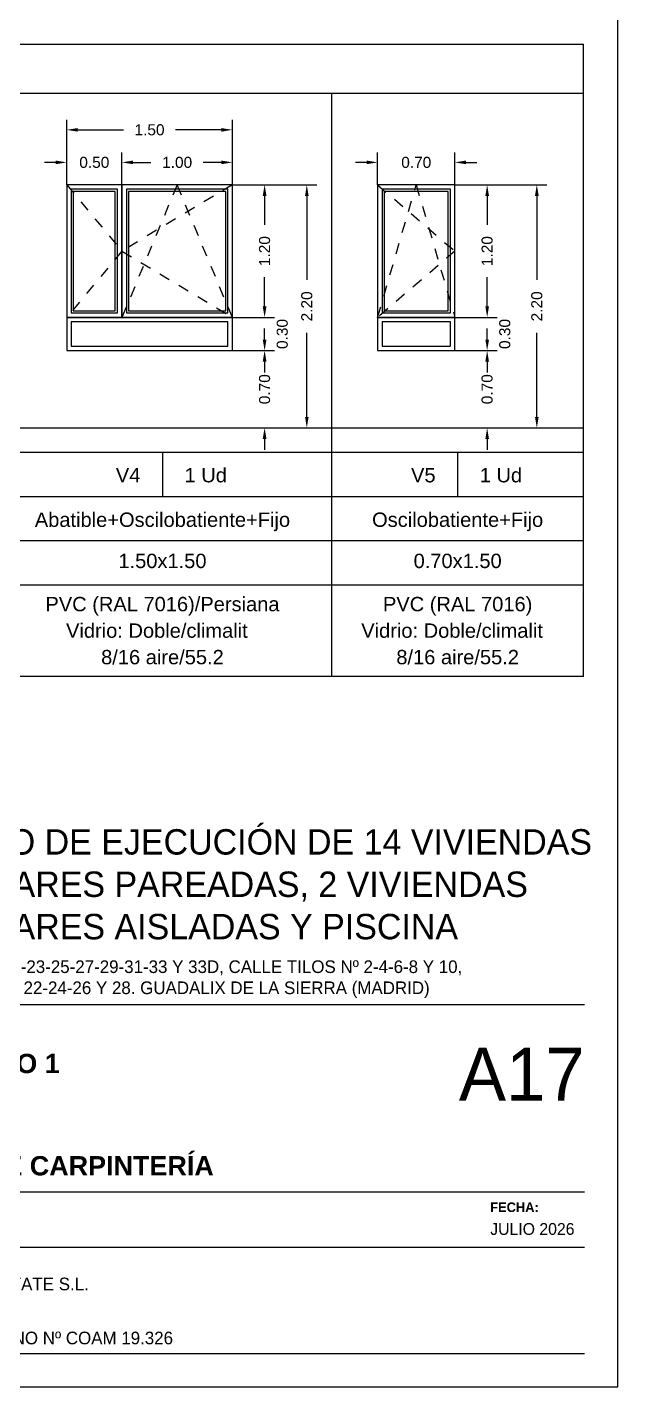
# Model space of a CAD drawing. Header units: millimetres. Extents: x 441156 to 441653, y 4514887 to 4515266.
# Drawn here: x 441526.86 to 441532.21, y 4515046.18 to 4515058.49 of the extents above; entities that cross this region are included whole.
import ezdxf
from ezdxf.enums import TextEntityAlignment as Align

# ---------------------------------------------------------------- set-up
doc = ezdxf.new("R2010")
doc.units = ezdxf.units.MM
doc.linetypes.add('CONTINUA', pattern=[0])
doc.linetypes.add('RAYITAS', pattern=[0.375, 0.25, -0.125])
for name, color, linetype in [('01_alzado', 5, 'CONTINUA'), ('01_cotas', 254, 'Continuous'), ('01_pilares primera', 6, 'Continuous'), ('01_texto cartela', 5, 'Continuous'), ('01_ventanas', 2, 'Continuous'), ('CARTELA', 4, 'Continuous'), ('COTAS', 251, 'Continuous'), ('DIVISION', 5, 'Continuous')]:
    doc.layers.add(name, color=color, linetype=linetype)
doc.layers.add('01_cartela', color=6, linetype='Continuous', plot=False)
doc.styles.add('Century Gothic', font='', dxfattribs={"height": 2})
doc.styles.add('Century Gothic_3', font='', dxfattribs={"height": 4.5})
doc.styles.add('Century Gothic_6', font='', dxfattribs={"height": 11})
doc.styles.add('Estilo1', font='swissel.ttf')
doc.styles.add('NIEVES2', font='sanss___.ttf')
doc.styles.add('NIEVES3', font='swisseb.ttf')
doc.styles.add('ROMANS', font='romans')
doc.styles.get('Century Gothic').set_extended_font_data('Century Gothic')
doc.styles.get('Century Gothic_3').set_extended_font_data('Century Gothic')
doc.styles.get('Century Gothic_6').set_extended_font_data('Century Gothic')
doc.dimstyles.new('DECIMAL-50', dxfattribs={"dimtxt": 0.08, "dimasz": 0.15, "dimexe": 0.09, "dimexo": 0, "dimgap": 0.09, "dimtad": 0, "dimzin": 0, "dimdsep": 46, "dimtxsty": 'ROMANS', "dimcen": 0.09, "dimclrt": 6, "dimadec": 0, "dimazin": 0, "dimtfac": 1.38, "dimtix": 1, "dimtofl": 0, "dimtmove": 2, "dimatfit": 3, "dimldrblk": 'OBLIQUE', "dimfxl": 1, "dimtolj": 1, "dimtzin": 0, "dimarcsym": 0})

# ---------------------------------------------------------------- blocks, each defined once
blk = doc.blocks.new('*D529')
at = {"layer": '01_cotas', "color": 0, "linetype": 'CONTINUA', "lineweight": -2, "transparency": 16777216}
for p, q in [((441528.721, 4515057.065), (441529.103, 4515057.065)), ((441528.721, 4515055.865), (441529.103, 4515055.865))]:
    blk.add_line(p, q, dxfattribs=at)
at = {"layer": '01_cotas', "color": 0, "lineweight": -2, "transparency": 16777216}
for p, q in [((441529.013, 4515056.965), (441529.013, 4515056.702)), ((441529.013, 4515055.965), (441529.013, 4515056.229))]:
    blk.add_line(p, q, dxfattribs=at)
at = {"layer": '01_cotas', "color": 0, "transparency": 16777216}
for points in [[(441528.996, 4515056.965), (441529.03, 4515056.965), (441529.013, 4515057.065)], [(441528.996, 4515055.965), (441529.03, 4515055.965), (441529.013, 4515055.865)]]:
    blk.add_solid(points, dxfattribs=at)
at = {"layer": '01_cotas', "color": 7, "transparency": 16777216, "insert": (441529.013, 4515056.465), "char_height": 0.1, "attachment_point": 5, "rotation": 90, "style": 'Estilo1'}
blk.add_mtext('\\A1;1.20', dxfattribs=at)
blk = doc.blocks.new('*D530')
at = {"layer": '01_cotas', "color": 0, "lineweight": -2, "transparency": 16777216}
for p, q in [((441529.013, 4515055.965), (441529.013, 4515056.065)), ((441529.013, 4515055.465), (441529.013, 4515055.365))]:
    blk.add_line(p, q, dxfattribs=at)
at = {"layer": '01_cotas', "color": 0, "linetype": 'CONTINUA', "lineweight": -2, "transparency": 16777216}
for p, q in [((441528.721, 4515055.865), (441529.103, 4515055.865)), ((441528.721, 4515055.565), (441529.103, 4515055.565))]:
    blk.add_line(p, q, dxfattribs=at)
at = {"layer": '01_cotas', "color": 0, "transparency": 16777216}
for points in [[(441528.996, 4515055.965), (441529.03, 4515055.965), (441529.013, 4515055.865)], [(441528.996, 4515055.465), (441529.03, 4515055.465), (441529.013, 4515055.565)]]:
    blk.add_solid(points, dxfattribs=at)
at = {"layer": '01_cotas', "color": 7, "transparency": 16777216, "insert": (441529.173, 4515055.715), "char_height": 0.1, "attachment_point": 5, "rotation": 90, "style": 'Estilo1'}
blk.add_mtext('\\A1;0.30', dxfattribs=at)
blk = doc.blocks.new('*D531')
at = {"layer": '01_cotas', "color": 0, "lineweight": -2, "transparency": 16777216}
for p, q in [((441529.013, 4515055.665), (441529.013, 4515055.765)), ((441529.013, 4515054.765), (441529.013, 4515054.665))]:
    blk.add_line(p, q, dxfattribs=at)
at = {"layer": '01_cotas', "color": 0, "linetype": 'CONTINUA', "lineweight": -2, "transparency": 16777216}
for p, q in [((441528.721, 4515055.565), (441529.103, 4515055.565)), ((441528.721, 4515054.865), (441529.103, 4515054.865))]:
    blk.add_line(p, q, dxfattribs=at)
at = {"layer": '01_cotas', "color": 0, "transparency": 16777216}
for points in [[(441528.996, 4515055.665), (441529.03, 4515055.665), (441529.013, 4515055.565)], [(441528.996, 4515054.765), (441529.03, 4515054.765), (441529.013, 4515054.865)]]:
    blk.add_solid(points, dxfattribs=at)
at = {"layer": '01_cotas', "color": 7, "transparency": 16777216, "insert": (441529.013, 4515055.215), "char_height": 0.1, "attachment_point": 5, "rotation": 90, "style": 'Estilo1'}
blk.add_mtext('\\A1;0.70', dxfattribs=at)
blk = doc.blocks.new('*D532')
at = {"layer": '01_cotas', "color": 0, "linetype": 'CONTINUA', "lineweight": -2, "transparency": 16777216}
for p, q in [((441529.013, 4515057.065), (441529.485, 4515057.065)), ((441529.013, 4515054.865), (441529.485, 4515054.865))]:
    blk.add_line(p, q, dxfattribs=at)
at = {"layer": '01_cotas', "color": 0, "lineweight": -2, "transparency": 16777216}
for p, q in [((441529.395, 4515056.965), (441529.395, 4515056.206)), ((441529.395, 4515054.965), (441529.395, 4515055.725))]:
    blk.add_line(p, q, dxfattribs=at)
at = {"layer": '01_cotas', "color": 0, "transparency": 16777216}
for points in [[(441529.379, 4515056.965), (441529.412, 4515056.965), (441529.395, 4515057.065)], [(441529.379, 4515054.965), (441529.412, 4515054.965), (441529.395, 4515054.865)]]:
    blk.add_solid(points, dxfattribs=at)
at = {"layer": '01_cotas', "color": 7, "transparency": 16777216, "insert": (441529.395, 4515055.965), "char_height": 0.1, "attachment_point": 5, "rotation": 90, "style": 'Estilo1'}
blk.add_mtext('\\A1;2.20', dxfattribs=at)
blk = doc.blocks.new('*D536')
at = {"layer": '01_cotas', "color": 0, "linetype": 'CONTINUA', "lineweight": -2, "transparency": 16777216}
for p, q in [((441527.221, 4515057.065), (441527.221, 4515057.358)), ((441527.721, 4515057.065), (441527.721, 4515057.358))]:
    blk.add_line(p, q, dxfattribs=at)
at = {"layer": '01_cotas', "color": 0, "lineweight": -2, "transparency": 16777216}
for p, q in [((441527.121, 4515057.268), (441527.021, 4515057.268)), ((441527.821, 4515057.268), (441527.921, 4515057.268))]:
    blk.add_line(p, q, dxfattribs=at)
at = {"layer": '01_cotas', "color": 0, "transparency": 16777216}
for points in [[(441527.121, 4515057.285), (441527.121, 4515057.252), (441527.221, 4515057.268)], [(441527.821, 4515057.285), (441527.821, 4515057.252), (441527.721, 4515057.268)]]:
    blk.add_solid(points, dxfattribs=at)
at = {"layer": '01_cotas', "color": 7, "transparency": 16777216, "insert": (441527.471, 4515057.268), "char_height": 0.1, "attachment_point": 5, "style": 'Estilo1'}
blk.add_mtext('\\A1;0.50', dxfattribs=at)
blk = doc.blocks.new('*D537')
at = {"layer": '01_cotas', "color": 0, "linetype": 'CONTINUA', "lineweight": -2, "transparency": 16777216}
for p, q in [((441527.221, 4515057.065), (441527.221, 4515057.653)), ((441528.721, 4515057.065), (441528.721, 4515057.653))]:
    blk.add_line(p, q, dxfattribs=at)
at = {"layer": '01_cotas', "color": 0, "lineweight": -2, "transparency": 16777216}
for p, q in [((441527.321, 4515057.563), (441527.734, 4515057.563)), ((441528.621, 4515057.563), (441528.207, 4515057.563))]:
    blk.add_line(p, q, dxfattribs=at)
at = {"layer": '01_cotas', "color": 0, "transparency": 16777216}
for points in [[(441527.321, 4515057.579), (441527.321, 4515057.546), (441527.221, 4515057.563)], [(441528.621, 4515057.579), (441528.621, 4515057.546), (441528.721, 4515057.563)]]:
    blk.add_solid(points, dxfattribs=at)
at = {"layer": '01_cotas', "color": 7, "transparency": 16777216, "insert": (441527.971, 4515057.563), "char_height": 0.1, "attachment_point": 5, "style": 'Estilo1'}
blk.add_mtext('\\A1;1.50', dxfattribs=at)
blk = doc.blocks.new('*D538')
at = {"layer": '01_cotas', "color": 0, "linetype": 'CONTINUA', "lineweight": -2, "transparency": 16777216}
for p, q in [((441527.721, 4515057.065), (441527.721, 4515057.358)), ((441528.721, 4515057.065), (441528.721, 4515057.358))]:
    blk.add_line(p, q, dxfattribs=at)
at = {"layer": '01_cotas', "color": 0, "lineweight": -2, "transparency": 16777216}
for p, q in [((441527.821, 4515057.268), (441527.984, 4515057.268)), ((441528.621, 4515057.268), (441528.457, 4515057.268))]:
    blk.add_line(p, q, dxfattribs=at)
at = {"layer": '01_cotas', "color": 0, "transparency": 16777216}
for points in [[(441527.821, 4515057.285), (441527.821, 4515057.252), (441527.721, 4515057.268)], [(441528.621, 4515057.285), (441528.621, 4515057.252), (441528.721, 4515057.268)]]:
    blk.add_solid(points, dxfattribs=at)
at = {"layer": '01_cotas', "color": 7, "transparency": 16777216, "insert": (441528.221, 4515057.268), "char_height": 0.1, "attachment_point": 5, "style": 'Estilo1'}
blk.add_mtext('\\A1;1.00', dxfattribs=at)
blk = doc.blocks.new('*D542')
at = {"layer": '01_cotas', "color": 0, "linetype": 'CONTINUA', "lineweight": -2, "transparency": 16777216}
for p, q in [((441530.736, 4515057.065), (441531.118, 4515057.065)), ((441530.736, 4515055.865), (441531.118, 4515055.865))]:
    blk.add_line(p, q, dxfattribs=at)
at = {"layer": '01_cotas', "color": 0, "lineweight": -2, "transparency": 16777216}
for p, q in [((441531.028, 4515056.965), (441531.028, 4515056.702)), ((441531.028, 4515055.965), (441531.028, 4515056.229))]:
    blk.add_line(p, q, dxfattribs=at)
at = {"layer": '01_cotas', "color": 0, "transparency": 16777216}
for points in [[(441531.012, 4515056.965), (441531.045, 4515056.965), (441531.028, 4515057.065)], [(441531.012, 4515055.965), (441531.045, 4515055.965), (441531.028, 4515055.865)]]:
    blk.add_solid(points, dxfattribs=at)
at = {"layer": '01_cotas', "color": 7, "transparency": 16777216, "insert": (441531.028, 4515056.465), "char_height": 0.1, "attachment_point": 5, "rotation": 90, "style": 'Estilo1'}
blk.add_mtext('\\A1;1.20', dxfattribs=at)
blk = doc.blocks.new('*D543')
at = {"layer": '01_cotas', "color": 0, "lineweight": -2, "transparency": 16777216}
for p, q in [((441531.028, 4515055.965), (441531.028, 4515056.065)), ((441531.028, 4515055.465), (441531.028, 4515055.365))]:
    blk.add_line(p, q, dxfattribs=at)
at = {"layer": '01_cotas', "color": 0, "linetype": 'CONTINUA', "lineweight": -2, "transparency": 16777216}
for p, q in [((441530.736, 4515055.865), (441531.118, 4515055.865)), ((441530.736, 4515055.565), (441531.118, 4515055.565))]:
    blk.add_line(p, q, dxfattribs=at)
at = {"layer": '01_cotas', "color": 0, "transparency": 16777216}
for points in [[(441531.012, 4515055.965), (441531.045, 4515055.965), (441531.028, 4515055.865)], [(441531.012, 4515055.465), (441531.045, 4515055.465), (441531.028, 4515055.565)]]:
    blk.add_solid(points, dxfattribs=at)
at = {"layer": '01_cotas', "color": 7, "transparency": 16777216, "insert": (441531.188, 4515055.715), "char_height": 0.1, "attachment_point": 5, "rotation": 90, "style": 'Estilo1'}
blk.add_mtext('\\A1;0.30', dxfattribs=at)
blk = doc.blocks.new('*D544')
at = {"layer": '01_cotas', "color": 0, "lineweight": -2, "transparency": 16777216}
for p, q in [((441531.028, 4515055.665), (441531.028, 4515055.765)), ((441531.028, 4515054.765), (441531.028, 4515054.665))]:
    blk.add_line(p, q, dxfattribs=at)
at = {"layer": '01_cotas', "color": 0, "linetype": 'CONTINUA', "lineweight": -2, "transparency": 16777216}
for p, q in [((441530.736, 4515055.565), (441531.118, 4515055.565)), ((441530.736, 4515054.865), (441531.118, 4515054.865))]:
    blk.add_line(p, q, dxfattribs=at)
at = {"layer": '01_cotas', "color": 0, "transparency": 16777216}
for points in [[(441531.012, 4515055.665), (441531.045, 4515055.665), (441531.028, 4515055.565)], [(441531.012, 4515054.765), (441531.045, 4515054.765), (441531.028, 4515054.865)]]:
    blk.add_solid(points, dxfattribs=at)
at = {"layer": '01_cotas', "color": 7, "transparency": 16777216, "insert": (441531.028, 4515055.215), "char_height": 0.1, "attachment_point": 5, "rotation": 90, "style": 'Estilo1'}
blk.add_mtext('\\A1;0.70', dxfattribs=at)
blk = doc.blocks.new('*D545')
at = {"layer": '01_cotas', "color": 0, "linetype": 'CONTINUA', "lineweight": -2, "transparency": 16777216}
for p, q in [((441530.036, 4515057.065), (441530.036, 4515057.358)), ((441530.736, 4515057.065), (441530.736, 4515057.358))]:
    blk.add_line(p, q, dxfattribs=at)
at = {"layer": '01_cotas', "color": 0, "lineweight": -2, "transparency": 16777216}
for p, q in [((441529.936, 4515057.268), (441529.836, 4515057.268)), ((441530.836, 4515057.268), (441530.936, 4515057.268))]:
    blk.add_line(p, q, dxfattribs=at)
at = {"layer": '01_cotas', "color": 0, "transparency": 16777216}
for points in [[(441529.936, 4515057.285), (441529.936, 4515057.252), (441530.036, 4515057.268)], [(441530.836, 4515057.285), (441530.836, 4515057.252), (441530.736, 4515057.268)]]:
    blk.add_solid(points, dxfattribs=at)
at = {"layer": '01_cotas', "color": 7, "transparency": 16777216, "insert": (441530.386, 4515057.268), "char_height": 0.1, "attachment_point": 5, "style": 'Estilo1'}
blk.add_mtext('\\A1;0.70', dxfattribs=at)
blk = doc.blocks.new('*D546')
at = {"layer": '01_cotas', "color": 0, "linetype": 'CONTINUA', "lineweight": -2, "transparency": 16777216}
for p, q in [((441530.855, 4515057.065), (441531.568, 4515057.065)), ((441530.765, 4515054.865), (441531.568, 4515054.865))]:
    blk.add_line(p, q, dxfattribs=at)
at = {"layer": '01_cotas', "color": 0, "lineweight": -2, "transparency": 16777216}
for p, q in [((441531.478, 4515056.965), (441531.478, 4515056.206)), ((441531.478, 4515054.965), (441531.478, 4515055.725))]:
    blk.add_line(p, q, dxfattribs=at)
at = {"layer": '01_cotas', "color": 0, "transparency": 16777216}
for points in [[(441531.461, 4515056.965), (441531.495, 4515056.965), (441531.478, 4515057.065)], [(441531.461, 4515054.965), (441531.495, 4515054.965), (441531.478, 4515054.865)]]:
    blk.add_solid(points, dxfattribs=at)
at = {"layer": '01_cotas', "color": 7, "transparency": 16777216, "insert": (441531.478, 4515055.965), "char_height": 0.1, "attachment_point": 5, "rotation": 90, "style": 'Estilo1'}
blk.add_mtext('\\A1;2.20', dxfattribs=at)

msp = doc.modelspace()

# ---------------------------------------------------------------- linework, layer by layer
at = {"layer": '01_alzado', "color": 5}
for points in [[(441527.721, 4515057.065), (441527.221, 4515057.065), (441527.221, 4515055.865), (441527.721, 4515055.865)], [(441528.721, 4515057.065), (441527.721, 4515057.065), (441527.721, 4515055.865), (441528.721, 4515055.865)], [(441530.736, 4515057.065), (441530.036, 4515057.065), (441530.036, 4515055.865), (441530.736, 4515055.865)], [(441528.721, 4515055.865), (441527.221, 4515055.865), (441527.221, 4515055.565), (441528.721, 4515055.565)], [(441530.736, 4515055.865), (441530.036, 4515055.865), (441530.036, 4515055.565), (441530.736, 4515055.565)]]:
    msp.add_lwpolyline(points, close=True, dxfattribs=at)
at = {"layer": '01_cartela', "color": 1}
msp.add_lwpolyline([(441501.573, 4515067.72), (441501.573, 4515046.185), (441532.211, 4515046.185), (441532.211, 4515067.72)], close=True, dxfattribs=at)
at = {"layer": '01_texto cartela'}
for p, q in [((441525.21, 4515049.646), (441531.911, 4515049.646)), ((441525.21, 4515047.951), (441531.911, 4515047.951)), ((441525.21, 4515047.449), (441531.911, 4515047.449)), ((441525.21, 4515046.485), (441531.911, 4515046.485))]:
    msp.add_line(p, q, dxfattribs=at)
at = {"layer": '01_ventanas', "color": 2}
for points in [[(441527.681, 4515057.025), (441527.261, 4515057.025), (441527.261, 4515055.905), (441527.681, 4515055.905)], [(441527.661, 4515057.005), (441527.281, 4515057.005), (441527.281, 4515055.925), (441527.661, 4515055.925)], [(441528.681, 4515057.025), (441527.761, 4515057.025), (441527.761, 4515055.905), (441528.681, 4515055.905)], [(441528.661, 4515057.005), (441527.781, 4515057.005), (441527.781, 4515055.925), (441528.661, 4515055.925)], [(441530.696, 4515057.025), (441530.076, 4515057.025), (441530.076, 4515055.905), (441530.696, 4515055.905)], [(441530.676, 4515057.005), (441530.096, 4515057.005), (441530.096, 4515055.925), (441530.676, 4515055.925)], [(441528.681, 4515055.825), (441527.261, 4515055.825), (441527.261, 4515055.605), (441528.681, 4515055.605)], [(441530.696, 4515055.825), (441530.076, 4515055.825), (441530.076, 4515055.605), (441530.696, 4515055.605)]]:
    msp.add_lwpolyline(points, close=True, dxfattribs=at)
at = {"layer": 'CARTELA', "color": 1}
msp.add_line((441501.891, 4515054.865), (441531.901, 4515054.865), dxfattribs=at)
at = {"layer": 'COTAS', "color": 120, "linetype": 'RAYITAS', "ltscale": 0.25}
for points in [[(441527.221, 4515057.065), (441527.721, 4515056.465), (441527.221, 4515055.865)], [(441528.721, 4515057.065), (441527.721, 4515056.465), (441528.721, 4515055.865), (441528.221, 4515057.065), (441527.721, 4515055.865)], [(441530.036, 4515057.065), (441530.736, 4515056.465), (441530.036, 4515055.865), (441530.386, 4515057.065), (441530.736, 4515055.865)]]:
    msp.add_lwpolyline(points, dxfattribs=at)
at = {"layer": 'DIVISION', "color": 5}
for p, q in [((441501.891, 4515058.337), (441531.901, 4515058.337)), ((441531.901, 4515052.614), (441531.901, 4515058.337)), ((441501.891, 4515057.896), (441531.901, 4515057.896)), ((441529.621, 4515052.614), (441529.621, 4515057.896)), ((441501.891, 4515054.645), (441531.901, 4515054.645)), ((441528.088, 4515054.645), (441528.088, 4515054.245)), ((441530.761, 4515054.645), (441530.761, 4515054.245)), ((441501.891, 4515054.245), (441531.901, 4515054.245)), ((441501.891, 4515053.845), (441531.901, 4515053.845)), ((441501.891, 4515053.445), (441531.901, 4515053.445)), ((441531.901, 4515052.614), (441501.891, 4515052.614))]:
    msp.add_line(p, q, dxfattribs=at)

# ---------------------------------------------------------------- texts
at = {"layer": '01_pilares primera', "color": 7, "style": 'NIEVES2'}
for s, p in [('V4', (441527.888, 4515054.372)), ('V5', (441530.561, 4515054.372))]:
    msp.add_text(s, height=0.13, dxfattribs=at).set_placement(p, align=Align.RIGHT)
for p in [(441528.288, 4515054.372), (441530.961, 4515054.372)]:
    msp.add_text('1 Ud', height=0.13, dxfattribs=at).set_placement(p)
at = {"layer": '01_texto cartela'}
for s, insert, char_height, width, attachment_point, style in [('\\PPROYECTO DE EJECUCIÓN DE 14 VIVIENDAS UNIFAMILIARES PAREADAS, 2 VIVIENDAS UNIFAMILIARES AISLADAS Y PISCINA', (441525.21, 4515051.616), 0.23, 6.82217, 1, 'Century Gothic_3'), ('CALLE SAUCES Nº 21-23-25-27-29-31-33 Y 33D, CALLE TILOS Nº 2-4-6-8 Y 10, \\PY CALLE ENCINAS Nº 22-24-26 Y 28. GUADALIX DE LA SIERRA (MADRID)', (441525.225, 4515050.045), 0.11455, 9.24681, 1, 'Century Gothic'), ('\\pt2.3273;MEMORIA DE CARPINTERÍA', (441525.234, 4515048.096), 0.17455, 7.00908, 7, 'NIEVES3'), ('{\\fCentury Gothic|b1|i0|c0|p34;FECHA: }', (441531.056, 4515047.854), 0.08701, 2.11715, 1, 'Century Gothic'), ('JULIO 2026', (441531.056, 4515047.667), 0.1069, 3.50438, 1, 'Century Gothic'), ('MAGNUS 5 REAL ESTATE S.L.', (441525.225, 4515047.173), 0.11455, 4.88231, 1, 'Century Gothic'), ('NIEVES LÓPEZ COLINO Nº COAM 19.326', (441525.225, 4515046.684), 0.11455, 3.65153, 1, 'Century Gothic')]:
    msp.add_mtext(s, dxfattribs=dict(at, insert=insert, char_height=char_height, width=width, attachment_point=attachment_point, style=style))
at = {"layer": '01_texto cartela', "color": 1}
for s, insert, char_height, width, attachment_point, style in [('\\pt2.3273;AISLADA TIPO 1 ', (441525.234, 4515049.022), 0.17455, 7.00908, 7, 'NIEVES3'), ('A17', (441531.911, 4515049.254), 0.4786, 1.04985, 3, 'Century Gothic_6')]:
    msp.add_mtext(s, dxfattribs=dict(at, insert=insert, char_height=char_height, width=width, attachment_point=attachment_point, style=style))
at = {"layer": 'DIVISION', "color": 5, "style": 'NIEVES2'}
for s, p in [('Abatible+Oscilobatiente+Fijo', (441528.088, 4515053.969)), ('Oscilobatiente+Fijo', (441530.761, 4515053.969)), ('1.50x1.50', (441528.088, 4515053.596)), ('0.70x1.50', (441530.761, 4515053.596)), ('PVC (RAL 7016)/Persiana', (441528.088, 4515053.205)), ('PVC (RAL 7016)', (441530.761, 4515053.205)), ('Vidrio: Doble/climalit  ', (441528.088, 4515052.965)), ('Vidrio: Doble/climalit  ', (441530.761, 4515052.965)), ('8/16 aire/55.2', (441528.088, 4515052.725)), ('8/16 aire/55.2', (441530.761, 4515052.725))]:
    msp.add_text(s, height=0.13, dxfattribs=at).set_placement(p, align=Align.CENTER)

# ---------------------------------------------------------------- dimensions: what is measured, and where the dimension line sits
at = {"layer": '01_cotas'}
for base, p1, p2, picture, middle in [((441528.721, 4515057.563), (441527.221, 4515057.065), (441528.721, 4515057.065), '*D537', (441527.971, 4515057.563)), ((441527.721, 4515057.268), (441527.221, 4515057.065), (441527.721, 4515057.065), '*D536', (441527.471, 4515057.268)), ((441528.721, 4515057.268), (441527.721, 4515057.065), (441528.721, 4515057.065), '*D538', (441528.221, 4515057.268)), ((441530.736, 4515057.268), (441530.036, 4515057.065), (441530.736, 4515057.065), '*D545', (441530.386, 4515057.268))]:
    dim = msp.add_linear_dim(base=base, p1=p1, p2=p2, dimstyle='DECIMAL-50', override={"dimtxt": 0.1, "dimasz": 0.1, "dimtxsty": 'Estilo1', "dimsah": 1, "dimclrt": 7, "dimfxl": 0.09, "dimarcsym": 2}, dxfattribs=at)
    dim.commit()
    dim.dimension.update_dxf_attribs({"geometry": picture, "text_midpoint": middle})
for base, p1, p2, picture, middle in [((441529.013, 4515055.865), (441528.721, 4515057.065), (441528.721, 4515055.865), '*D529', (441529.013, 4515056.465)), ((441529.395, 4515054.865), (441529.013, 4515057.065), (441529.013, 4515054.865), '*D532', (441529.395, 4515055.965)), ((441531.028, 4515055.865), (441530.736, 4515057.065), (441530.736, 4515055.865), '*D542', (441531.028, 4515056.465)), ((441531.478, 4515054.865), (441530.855, 4515057.065), (441530.765, 4515054.865), '*D546', (441531.478, 4515055.965)), ((441529.013, 4515054.865), (441528.721, 4515055.565), (441528.721, 4515054.865), '*D531', (441529.013, 4515055.215)), ((441531.028, 4515054.865), (441530.736, 4515055.565), (441530.736, 4515054.865), '*D544', (441531.028, 4515055.215))]:
    dim = msp.add_linear_dim(base=base, p1=p1, p2=p2, angle=90, dimstyle='DECIMAL-50', override={"dimtxt": 0.1, "dimasz": 0.1, "dimtxsty": 'Estilo1', "dimsah": 1, "dimclrt": 7, "dimfxl": 0.09, "dimarcsym": 2}, dxfattribs=at)
    dim.commit()
    dim.dimension.update_dxf_attribs({"geometry": picture, "text_midpoint": middle})
for base, p1, p2, picture, middle in [((441529.013, 4515055.565), (441528.721, 4515055.865), (441528.721, 4515055.565), '*D530', (441529.173, 4515055.715)), ((441531.028, 4515055.565), (441530.736, 4515055.865), (441530.736, 4515055.565), '*D543', (441531.188, 4515055.715))]:
    dim = msp.add_linear_dim(base=base, p1=p1, p2=p2, angle=90, dimstyle='DECIMAL-50', override={"dimtxt": 0.1, "dimasz": 0.1, "dimtxsty": 'Estilo1', "dimsah": 1, "dimclrt": 7, "dimfxl": 0.09, "dimarcsym": 2}, dxfattribs=at)
    dim.commit()
    dim.dimension.update_dxf_attribs({"geometry": picture, "text_midpoint": middle, "dimtype": 160})

doc.saveas('drawing.dxf')
